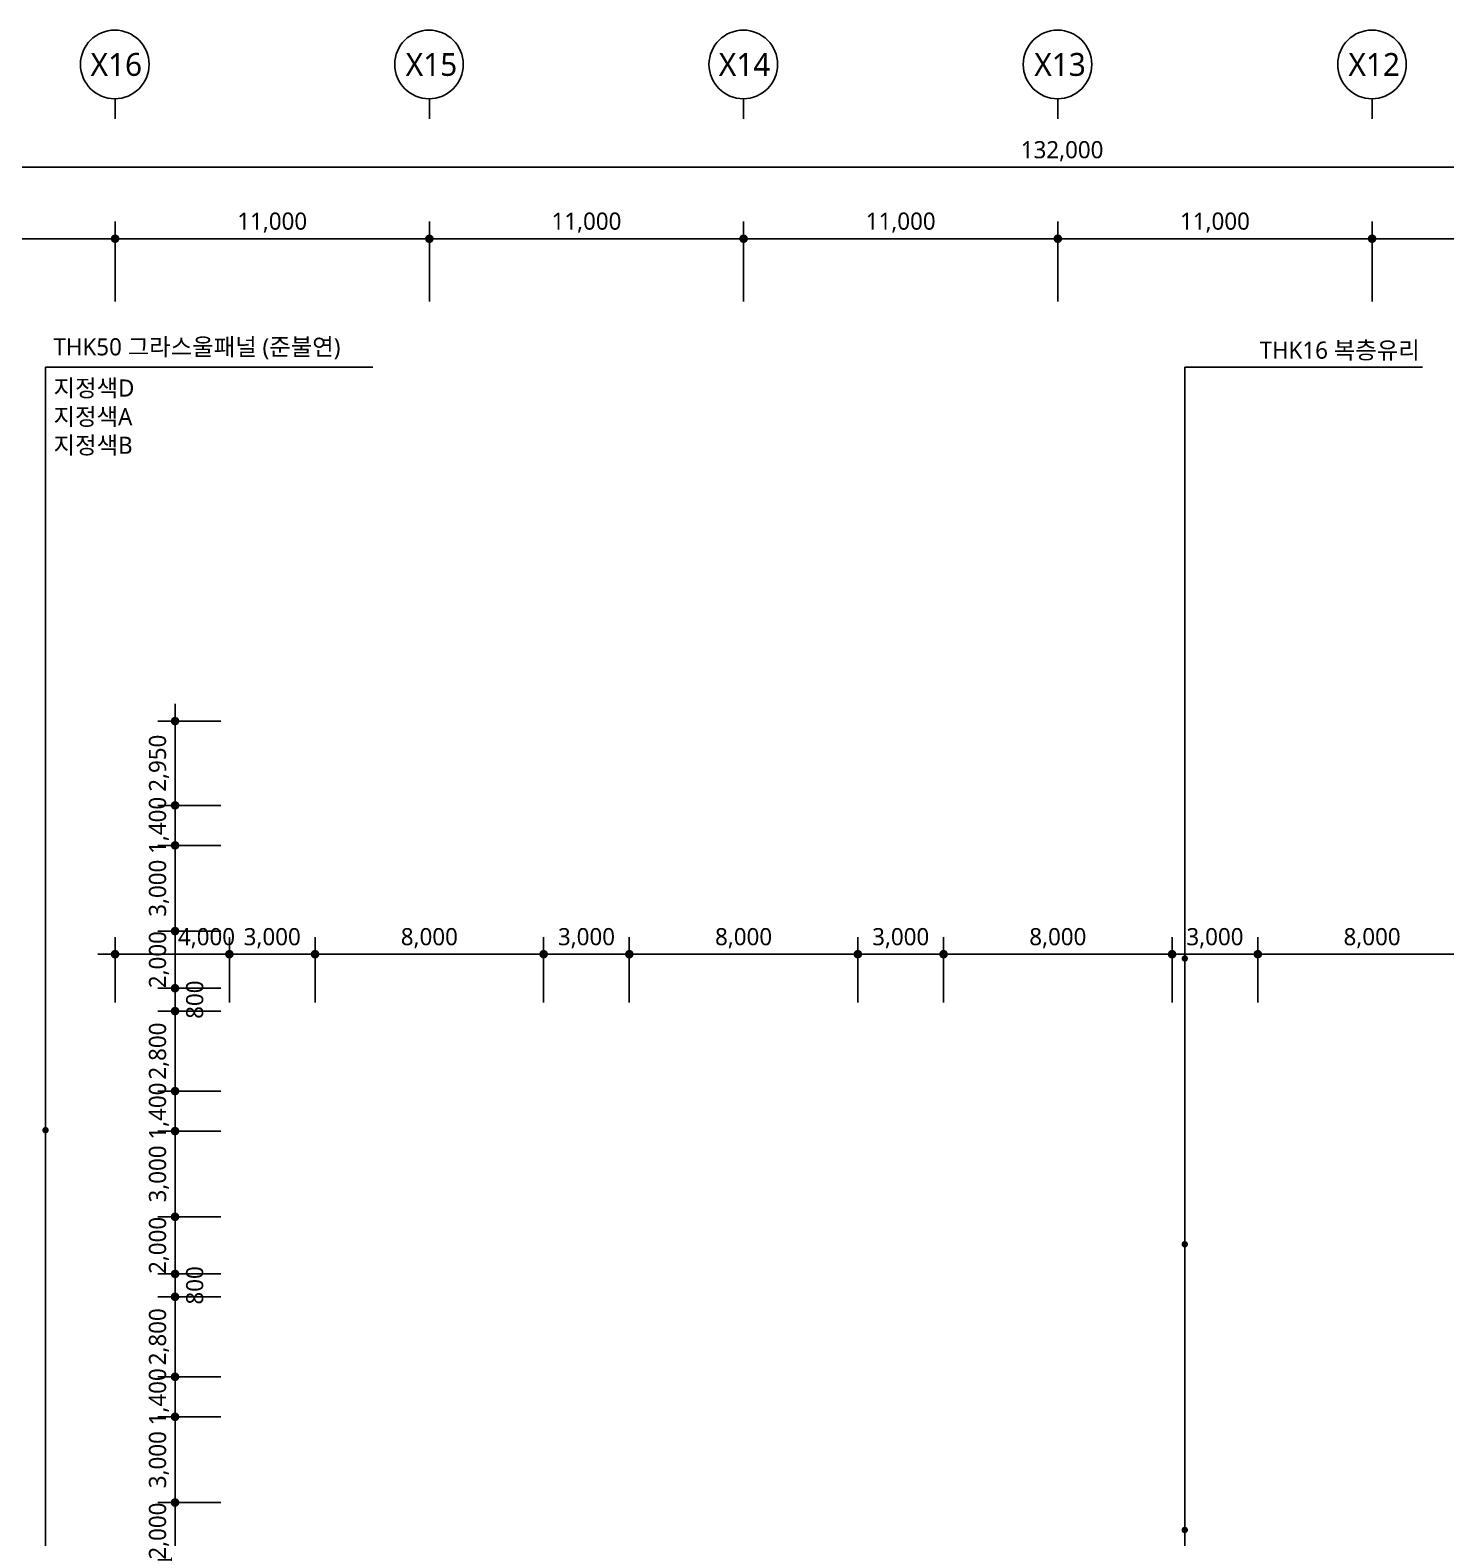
# Model space of a CAD drawing. Header units: millimetres. Extents: x 4937160 to 6265723, y 243853 to 348825.
# Drawn here: x 5325400 to 5374955, y 296057 to 348825 of the extents above; entities that cross this region are included whole.
import ezdxf
from ezdxf.enums import TextEntityAlignment as Align

# ---------------------------------------------------------------- set-up
doc = ezdxf.new("R2010")
doc.units = ezdxf.units.MM
doc.layers.get('0').update_dxf_attribs({"linetype": 'CONTINUOUS'})
for name, color, linetype, lineweight in [('A-AXIS-BUBL', 7, 'CONTINUOUS', 25), ('A-MKXS-TEXT2', 7, 'CONTINUOUS', 25), ('A-XXXX-TXT2', 3, 'CONTINUOUS', 25)]:
    doc.layers.add(name, color=color, linetype=linetype, lineweight=lineweight)
doc.layers.add('DIM', color=7, linetype='CONTINUOUS')
doc.styles.add('HY울릉도L', font='')
doc.styles.add('맑은고딕', font='malgun.ttf')
doc.styles.get('HY울릉도L').set_extended_font_data('HYwulM')
doc.dimstyles.new('CDIM', dxfattribs={"dimtxt": 3, "dimasz": 1.5, "dimexe": 2, "dimexo": 1, "dimgap": 1, "dimtad": 1, "dimdec": 0, "dimrnd": 0.5, "dimzin": 0, "dimdsep": 32, "dimlunit": 6, "dimtxsty": 'HY울릉도L', "dimblk1": '_CIDOT', "dimblk2": '_CIDOT', "dimsah": 1, "dimcen": 5.5, "dimclrd": 2, "dimclre": 2, "dimclrt": 7, "dimadec": 0, "dimazin": 0, "dimtfac": 1, "dimtdec": 0, "dimtix": 1, "dimtmove": 2, "dimatfit": 1, "dimldrblk": '_CIDOT', "dimfxl": 1, "dimtolj": 1, "dimtzin": 0, "dimlwd": -1, "dimarcsym": 0})

# ---------------------------------------------------------------- blocks, each defined once
blk = doc.blocks.new('_CIDOT')
at = {"color": 0, "linetype": 'ByBlock'}
blk.add_line((2, 0), (-1, 0), dxfattribs=at)
at = {"color": 0, "linetype": 'ByBlock', "const_width": 0.5}
blk.add_lwpolyline([(-0.25, 0, 1), (0.25, 0, 1)], format="xyb", close=True, dxfattribs=at)
blk = doc.blocks.new('*D973')
at = {"layer": 'DIM', "lineweight": -2, "transparency": 16777216}
for p, q in [((5372373, 339325), (5372373, 342125)), ((5383373, 339325), (5383373, 342125))]:
    blk.add_line(p, q, dxfattribs=at)
at = {"layer": 'DIM', "transparency": 16777216}
blk.add_line((5383073, 341525), (5372673, 341525), dxfattribs=at)
at = {"layer": 'DIM', "transparency": 16777216, "xscale": 300, "yscale": 300, "zscale": 300}
for p, rotation in [((5372373, 341525), 179.999999999869), ((5383373, 341525), 359.999999999869)]:
    blk.add_blockref('_CIDOT', p, dxfattribs=dict(at, rotation=rotation))
at = {"layer": 'DIM', "color": 3, "transparency": 16777216, "insert": (5377873, 342087), "char_height": 600, "attachment_point": 5, "style": '맑은고딕'}
blk.add_mtext('\\A1;11,000', dxfattribs=at)
blk = doc.blocks.new('*D974')
at = {"layer": 'DIM', "lineweight": -2, "transparency": 16777216}
for p, q in [((5361373, 339325), (5361373, 342125)), ((5372373, 339325), (5372373, 342125))]:
    blk.add_line(p, q, dxfattribs=at)
at = {"layer": 'DIM', "transparency": 16777216}
blk.add_line((5372073, 341525), (5361673, 341525), dxfattribs=at)
at = {"layer": 'DIM', "transparency": 16777216, "xscale": 300, "yscale": 300, "zscale": 300}
for p, rotation in [((5361373, 341525), 179.9999999998739), ((5372373, 341525), 359.9999999998739)]:
    blk.add_blockref('_CIDOT', p, dxfattribs=dict(at, rotation=rotation))
at = {"layer": 'DIM', "color": 3, "transparency": 16777216, "insert": (5366873, 342087), "char_height": 600, "attachment_point": 5, "style": '맑은고딕'}
blk.add_mtext('\\A1;11,000', dxfattribs=at)
blk = doc.blocks.new('*D975')
at = {"layer": 'DIM', "lineweight": -2, "transparency": 16777216}
for p, q in [((5350373, 339325), (5350373, 342125)), ((5361373, 339325), (5361373, 342125))]:
    blk.add_line(p, q, dxfattribs=at)
at = {"layer": 'DIM', "transparency": 16777216}
blk.add_line((5361073, 341525), (5350673, 341525), dxfattribs=at)
at = {"layer": 'DIM', "transparency": 16777216, "xscale": 300, "yscale": 300, "zscale": 300}
for p, rotation in [((5350373, 341525), 179.999999999869), ((5361373, 341525), 359.999999999869)]:
    blk.add_blockref('_CIDOT', p, dxfattribs=dict(at, rotation=rotation))
at = {"layer": 'DIM', "color": 3, "transparency": 16777216, "insert": (5355873, 342087), "char_height": 600, "attachment_point": 5, "style": '맑은고딕'}
blk.add_mtext('\\A1;11,000', dxfattribs=at)
blk = doc.blocks.new('*D976')
at = {"layer": 'DIM', "lineweight": -2, "transparency": 16777216}
for p, q in [((5339373, 339325), (5339373, 342125)), ((5350373, 339325), (5350373, 342125))]:
    blk.add_line(p, q, dxfattribs=at)
at = {"layer": 'DIM', "transparency": 16777216}
blk.add_line((5350073, 341525), (5339673, 341525), dxfattribs=at)
at = {"layer": 'DIM', "transparency": 16777216, "xscale": 300, "yscale": 300, "zscale": 300}
for p, rotation in [((5339373, 341525), 179.9999999998739), ((5350373, 341525), 359.9999999998739)]:
    blk.add_blockref('_CIDOT', p, dxfattribs=dict(at, rotation=rotation))
at = {"layer": 'DIM', "color": 3, "transparency": 16777216, "insert": (5344873, 342087), "char_height": 600, "attachment_point": 5, "style": '맑은고딕'}
blk.add_mtext('\\A1;11,000', dxfattribs=at)
blk = doc.blocks.new('*D977')
at = {"layer": 'DIM', "lineweight": -2, "transparency": 16777216}
for p, q in [((5328373, 339325), (5328373, 342125)), ((5339373, 339325), (5339373, 342125))]:
    blk.add_line(p, q, dxfattribs=at)
at = {"layer": 'DIM', "transparency": 16777216}
blk.add_line((5339073, 341525), (5328673, 341525), dxfattribs=at)
at = {"layer": 'DIM', "transparency": 16777216, "xscale": 300, "yscale": 300, "zscale": 300}
for p, rotation in [((5328373, 341525), 179.999999999869), ((5339373, 341525), 359.999999999869)]:
    blk.add_blockref('_CIDOT', p, dxfattribs=dict(at, rotation=rotation))
at = {"layer": 'DIM', "color": 3, "transparency": 16777216, "insert": (5333873, 342087), "char_height": 600, "attachment_point": 5, "style": '맑은고딕'}
blk.add_mtext('\\A1;11,000', dxfattribs=at)
blk = doc.blocks.new('*D978')
at = {"layer": 'DIM', "lineweight": -2, "transparency": 16777216}
for p, q in [((5317373, 339325), (5317373, 342125)), ((5328373, 339325), (5328373, 342125))]:
    blk.add_line(p, q, dxfattribs=at)
at = {"layer": 'DIM', "transparency": 16777216}
blk.add_line((5328073, 341525), (5317673, 341525), dxfattribs=at)
at = {"layer": 'DIM', "transparency": 16777216, "xscale": 300, "yscale": 300, "zscale": 300}
for p, rotation in [((5317373, 341525), 179.9999999998739), ((5328373, 341525), 359.9999999998739)]:
    blk.add_blockref('_CIDOT', p, dxfattribs=dict(at, rotation=rotation))
at = {"layer": 'DIM', "color": 3, "transparency": 16777216, "insert": (5322873, 342087), "char_height": 600, "attachment_point": 5, "style": '맑은고딕'}
blk.add_mtext('\\A1;11,000', dxfattribs=at)
blk = doc.blocks.new('*D1023')
at = {"layer": 'DIM', "lineweight": -2, "transparency": 16777216}
blk.add_line((5317373, 339325), (5317373, 344625), dxfattribs=at)
at = {"layer": 'DIM', "transparency": 16777216}
blk.add_line((5317673, 344025), (5405373, 344025), dxfattribs=at)
at = {"layer": 'DIM', "transparency": 16777216, "xscale": 300, "yscale": 300, "zscale": 300, "rotation": 180}
blk.add_blockref('_CIDOT', (5317373, 344025), dxfattribs=at)
at = {"layer": 'DIM', "color": 3, "transparency": 16777216, "insert": (5361523, 344587), "char_height": 600, "attachment_point": 5, "style": '맑은고딕'}
blk.add_mtext('\\A1;132,000', dxfattribs=at)
blk = doc.blocks.new('_None')
blk = doc.blocks.new('*D1157')
at = {"layer": 'DIM', "lineweight": -2, "transparency": 16777216}
for p, q in [((5332073, 324643), (5329872, 324643)), ((5332073, 321693), (5329872, 321693))]:
    blk.add_line(p, q, dxfattribs=at)
at = {"layer": 'DIM', "transparency": 16777216}
blk.add_line((5330472, 321993), (5330472, 324343), dxfattribs=at)
at = {"layer": 'DIM', "transparency": 16777216, "xscale": 300, "yscale": 300, "zscale": 300}
for p, rotation in [((5330472, 324643), 90), ((5330472, 321693), 270)]:
    blk.add_blockref('_CIDOT', p, dxfattribs=dict(at, rotation=rotation))
at = {"layer": 'DIM', "color": 3, "transparency": 16777216, "insert": (5329911, 323168), "char_height": 600, "attachment_point": 5, "rotation": 90, "style": '맑은고딕'}
blk.add_mtext('\\A1;2,950', dxfattribs=at)
blk = doc.blocks.new('*D1158')
at = {"layer": 'DIM', "transparency": 16777216}
for p, q in [((5330472, 321993), (5330472, 322293)), ((5330472, 321693), (5330472, 320293)), ((5330472, 319993), (5330472, 319693))]:
    blk.add_line(p, q, dxfattribs=at)
at = {"layer": 'DIM', "lineweight": -2, "transparency": 16777216}
for p, q in [((5332073, 321693), (5329872, 321693)), ((5332073, 320293), (5329872, 320293))]:
    blk.add_line(p, q, dxfattribs=at)
at = {"layer": 'DIM', "transparency": 16777216, "xscale": 300, "yscale": 300, "zscale": 300}
for p, rotation in [((5330472, 321693), 270), ((5330472, 320293), 90)]:
    blk.add_blockref('_CIDOT', p, dxfattribs=dict(at, rotation=rotation))
at = {"layer": 'DIM', "color": 3, "transparency": 16777216, "insert": (5329910, 320993), "char_height": 600, "attachment_point": 5, "rotation": 90, "style": '맑은고딕'}
blk.add_mtext('\\A1;1,400', dxfattribs=at)
blk = doc.blocks.new('*D1159')
at = {"layer": 'DIM', "lineweight": -2, "transparency": 16777216}
for p, q in [((5332073, 320293), (5329872, 320293)), ((5332073, 317293), (5329872, 317293))]:
    blk.add_line(p, q, dxfattribs=at)
at = {"layer": 'DIM', "transparency": 16777216}
blk.add_line((5330472, 317593), (5330472, 319993), dxfattribs=at)
at = {"layer": 'DIM', "transparency": 16777216, "xscale": 300, "yscale": 300, "zscale": 300}
for p, rotation in [((5330472, 320293), 90), ((5330472, 317293), 270)]:
    blk.add_blockref('_CIDOT', p, dxfattribs=dict(at, rotation=rotation))
at = {"layer": 'DIM', "color": 3, "transparency": 16777216, "insert": (5329911, 318793), "char_height": 600, "attachment_point": 5, "rotation": 90, "style": '맑은고딕'}
blk.add_mtext('\\A1;3,000', dxfattribs=at)
blk = doc.blocks.new('*D1160')
at = {"layer": 'DIM', "transparency": 16777216}
for p, q in [((5330472, 317593), (5330472, 317893)), ((5330472, 317293), (5330472, 315293)), ((5330472, 314993), (5330472, 314693))]:
    blk.add_line(p, q, dxfattribs=at)
at = {"layer": 'DIM', "lineweight": -2, "transparency": 16777216}
for p, q in [((5332073, 317293), (5329872, 317293)), ((5332073, 315293), (5329872, 315293))]:
    blk.add_line(p, q, dxfattribs=at)
at = {"layer": 'DIM', "transparency": 16777216, "xscale": 300, "yscale": 300, "zscale": 300}
for p, rotation in [((5330472, 317293), 270), ((5330472, 315293), 90)]:
    blk.add_blockref('_CIDOT', p, dxfattribs=dict(at, rotation=rotation))
at = {"layer": 'DIM', "color": 3, "transparency": 16777216, "insert": (5329911, 316293), "char_height": 600, "attachment_point": 5, "rotation": 90, "style": '맑은고딕'}
blk.add_mtext('\\A1;2,000', dxfattribs=at)
blk = doc.blocks.new('*D1161')
at = {"layer": 'DIM', "transparency": 16777216}
for p, q in [((5330472, 315593), (5330472, 315893)), ((5330472, 314493), (5330472, 315293)), ((5330472, 314193), (5330472, 313893))]:
    blk.add_line(p, q, dxfattribs=at)
at = {"layer": 'DIM', "lineweight": -2, "transparency": 16777216}
for p, q in [((5332073, 315293), (5329872, 315293)), ((5332073, 314493), (5329872, 314493))]:
    blk.add_line(p, q, dxfattribs=at)
at = {"layer": 'DIM', "transparency": 16777216, "xscale": 300, "yscale": 300, "zscale": 300}
for p, rotation in [((5330472, 315293), 270), ((5330472, 314493), 90)]:
    blk.add_blockref('_CIDOT', p, dxfattribs=dict(at, rotation=rotation))
at = {"layer": 'DIM', "color": 3, "transparency": 16777216, "insert": (5331162, 314893), "char_height": 600, "attachment_point": 5, "rotation": 90, "style": '맑은고딕'}
blk.add_mtext('\\A1;800', dxfattribs=at)
blk = doc.blocks.new('*D1162')
at = {"layer": 'DIM', "lineweight": -2, "transparency": 16777216}
for p, q in [((5332073, 314493), (5329872, 314493)), ((5332073, 311693), (5329872, 311693))]:
    blk.add_line(p, q, dxfattribs=at)
at = {"layer": 'DIM', "transparency": 16777216}
blk.add_line((5330472, 311993), (5330472, 314193), dxfattribs=at)
at = {"layer": 'DIM', "transparency": 16777216, "xscale": 300, "yscale": 300, "zscale": 300}
for p, rotation in [((5330472, 314493), 90), ((5330472, 311693), 270)]:
    blk.add_blockref('_CIDOT', p, dxfattribs=dict(at, rotation=rotation))
at = {"layer": 'DIM', "color": 3, "transparency": 16777216, "insert": (5329911, 313093), "char_height": 600, "attachment_point": 5, "rotation": 90, "style": '맑은고딕'}
blk.add_mtext('\\A1;2,800', dxfattribs=at)
blk = doc.blocks.new('*D1163')
at = {"layer": 'DIM', "transparency": 16777216}
for p, q in [((5330472, 311993), (5330472, 312293)), ((5330472, 311693), (5330472, 310293)), ((5330472, 309993), (5330472, 309693))]:
    blk.add_line(p, q, dxfattribs=at)
at = {"layer": 'DIM', "lineweight": -2, "transparency": 16777216}
for p, q in [((5332073, 311693), (5329872, 311693)), ((5332073, 310293), (5329872, 310293))]:
    blk.add_line(p, q, dxfattribs=at)
at = {"layer": 'DIM', "transparency": 16777216, "xscale": 300, "yscale": 300, "zscale": 300}
for p, rotation in [((5330472, 311693), 270), ((5330472, 310293), 90)]:
    blk.add_blockref('_CIDOT', p, dxfattribs=dict(at, rotation=rotation))
at = {"layer": 'DIM', "color": 3, "transparency": 16777216, "insert": (5329910, 310993), "char_height": 600, "attachment_point": 5, "rotation": 90, "style": '맑은고딕'}
blk.add_mtext('\\A1;1,400', dxfattribs=at)
blk = doc.blocks.new('*D1164')
at = {"layer": 'DIM', "lineweight": -2, "transparency": 16777216}
for p, q in [((5332073, 310293), (5329872, 310293)), ((5332073, 307293), (5329872, 307293))]:
    blk.add_line(p, q, dxfattribs=at)
at = {"layer": 'DIM', "transparency": 16777216}
blk.add_line((5330472, 307593), (5330472, 309993), dxfattribs=at)
at = {"layer": 'DIM', "transparency": 16777216, "xscale": 300, "yscale": 300, "zscale": 300}
for p, rotation in [((5330472, 310293), 90), ((5330472, 307293), 270)]:
    blk.add_blockref('_CIDOT', p, dxfattribs=dict(at, rotation=rotation))
at = {"layer": 'DIM', "color": 3, "transparency": 16777216, "insert": (5329911, 308793), "char_height": 600, "attachment_point": 5, "rotation": 90, "style": '맑은고딕'}
blk.add_mtext('\\A1;3,000', dxfattribs=at)
blk = doc.blocks.new('*D1165')
at = {"layer": 'DIM', "transparency": 16777216}
for p, q in [((5330472, 307593), (5330472, 307893)), ((5330472, 307293), (5330472, 305293)), ((5330472, 304993), (5330472, 304693))]:
    blk.add_line(p, q, dxfattribs=at)
at = {"layer": 'DIM', "lineweight": -2, "transparency": 16777216}
for p, q in [((5332073, 307293), (5329872, 307293)), ((5332073, 305293), (5329872, 305293))]:
    blk.add_line(p, q, dxfattribs=at)
at = {"layer": 'DIM', "transparency": 16777216, "xscale": 300, "yscale": 300, "zscale": 300}
for p, rotation in [((5330472, 307293), 270), ((5330472, 305293), 90)]:
    blk.add_blockref('_CIDOT', p, dxfattribs=dict(at, rotation=rotation))
at = {"layer": 'DIM', "color": 3, "transparency": 16777216, "insert": (5329911, 306293), "char_height": 600, "attachment_point": 5, "rotation": 90, "style": '맑은고딕'}
blk.add_mtext('\\A1;2,000', dxfattribs=at)
blk = doc.blocks.new('*D1166')
at = {"layer": 'DIM', "transparency": 16777216}
for p, q in [((5330472, 305593), (5330472, 305893)), ((5330472, 304493), (5330472, 305293)), ((5330472, 304193), (5330472, 303893))]:
    blk.add_line(p, q, dxfattribs=at)
at = {"layer": 'DIM', "lineweight": -2, "transparency": 16777216}
for p, q in [((5332073, 305293), (5329872, 305293)), ((5332073, 304493), (5329872, 304493))]:
    blk.add_line(p, q, dxfattribs=at)
at = {"layer": 'DIM', "transparency": 16777216, "xscale": 300, "yscale": 300, "zscale": 300}
for p, rotation in [((5330472, 305293), 270), ((5330472, 304493), 90)]:
    blk.add_blockref('_CIDOT', p, dxfattribs=dict(at, rotation=rotation))
at = {"layer": 'DIM', "color": 3, "transparency": 16777216, "insert": (5331162, 304893), "char_height": 600, "attachment_point": 5, "rotation": 90, "style": '맑은고딕'}
blk.add_mtext('\\A1;800', dxfattribs=at)
blk = doc.blocks.new('*D1167')
at = {"layer": 'DIM', "lineweight": -2, "transparency": 16777216}
for p, q in [((5332073, 304493), (5329872, 304493)), ((5332073, 301693), (5329872, 301693))]:
    blk.add_line(p, q, dxfattribs=at)
at = {"layer": 'DIM', "transparency": 16777216}
blk.add_line((5330472, 301993), (5330472, 304193), dxfattribs=at)
at = {"layer": 'DIM', "transparency": 16777216, "xscale": 300, "yscale": 300, "zscale": 300}
for p, rotation in [((5330472, 304493), 90), ((5330472, 301693), 270)]:
    blk.add_blockref('_CIDOT', p, dxfattribs=dict(at, rotation=rotation))
at = {"layer": 'DIM', "color": 3, "transparency": 16777216, "insert": (5329911, 303093), "char_height": 600, "attachment_point": 5, "rotation": 90, "style": '맑은고딕'}
blk.add_mtext('\\A1;2,800', dxfattribs=at)
blk = doc.blocks.new('*D1168')
at = {"layer": 'DIM', "transparency": 16777216}
for p, q in [((5330472, 301993), (5330472, 302293)), ((5330472, 301693), (5330472, 300293)), ((5330472, 299993), (5330472, 299693))]:
    blk.add_line(p, q, dxfattribs=at)
at = {"layer": 'DIM', "lineweight": -2, "transparency": 16777216}
for p, q in [((5332073, 301693), (5329872, 301693)), ((5332073, 300293), (5329872, 300293))]:
    blk.add_line(p, q, dxfattribs=at)
at = {"layer": 'DIM', "transparency": 16777216, "xscale": 300, "yscale": 300, "zscale": 300}
for p, rotation in [((5330472, 301693), 270), ((5330472, 300293), 90)]:
    blk.add_blockref('_CIDOT', p, dxfattribs=dict(at, rotation=rotation))
at = {"layer": 'DIM', "color": 3, "transparency": 16777216, "insert": (5329910, 300993), "char_height": 600, "attachment_point": 5, "rotation": 90, "style": '맑은고딕'}
blk.add_mtext('\\A1;1,400', dxfattribs=at)
blk = doc.blocks.new('*D1169')
at = {"layer": 'DIM', "lineweight": -2, "transparency": 16777216}
for p, q in [((5332073, 300293), (5329872, 300293)), ((5332073, 297293), (5329872, 297293))]:
    blk.add_line(p, q, dxfattribs=at)
at = {"layer": 'DIM', "transparency": 16777216}
blk.add_line((5330472, 297593), (5330472, 299993), dxfattribs=at)
at = {"layer": 'DIM', "transparency": 16777216, "xscale": 300, "yscale": 300, "zscale": 300}
for p, rotation in [((5330472, 300293), 90), ((5330472, 297293), 270)]:
    blk.add_blockref('_CIDOT', p, dxfattribs=dict(at, rotation=rotation))
at = {"layer": 'DIM', "color": 3, "transparency": 16777216, "insert": (5329911, 298793), "char_height": 600, "attachment_point": 5, "rotation": 90, "style": '맑은고딕'}
blk.add_mtext('\\A1;3,000', dxfattribs=at)
blk = doc.blocks.new('*D1170')
at = {"layer": 'DIM', "transparency": 16777216}
for p, q in [((5330472, 297593), (5330472, 297893)), ((5330472, 297293), (5330472, 295293)), ((5330472, 294993), (5330472, 294693))]:
    blk.add_line(p, q, dxfattribs=at)
at = {"layer": 'DIM', "lineweight": -2, "transparency": 16777216}
for p, q in [((5332073, 297293), (5329872, 297293)), ((5332073, 295293), (5329872, 295293))]:
    blk.add_line(p, q, dxfattribs=at)
at = {"layer": 'DIM', "transparency": 16777216, "xscale": 300, "yscale": 300, "zscale": 300}
for p, rotation in [((5330472, 297293), 270), ((5330472, 295293), 90)]:
    blk.add_blockref('_CIDOT', p, dxfattribs=dict(at, rotation=rotation))
at = {"layer": 'DIM', "color": 3, "transparency": 16777216, "insert": (5329911, 296293), "char_height": 600, "attachment_point": 5, "rotation": 90, "style": '맑은고딕'}
blk.add_mtext('\\A1;2,000', dxfattribs=at)
blk = doc.blocks.new('*D1204')
at = {"layer": 'DIM', "lineweight": -2, "transparency": 16777216}
for p, q in [((5357373, 314793), (5357373, 317084)), ((5365373, 314793), (5365373, 317084))]:
    blk.add_line(p, q, dxfattribs=at)
at = {"layer": 'DIM', "transparency": 16777216}
blk.add_line((5365073, 316484), (5357673, 316484), dxfattribs=at)
at = {"layer": 'DIM', "transparency": 16777216, "xscale": 300, "yscale": 300, "zscale": 300, "rotation": 180}
blk.add_blockref('_CIDOT', (5357373, 316484), dxfattribs=at)
at = {"layer": 'DIM', "transparency": 16777216, "xscale": 300, "yscale": 300, "zscale": 300}
blk.add_blockref('_CIDOT', (5365373, 316484), dxfattribs=at)
at = {"layer": 'DIM', "color": 3, "transparency": 16777216, "insert": (5361373, 317044), "char_height": 600, "attachment_point": 5, "style": '맑은고딕'}
blk.add_mtext('\\A1;8,000', dxfattribs=at)
blk = doc.blocks.new('*D1205')
at = {"layer": 'DIM', "lineweight": -2, "transparency": 16777216}
for p, q in [((5354373, 314793), (5354373, 317084)), ((5357373, 314793), (5357373, 317084))]:
    blk.add_line(p, q, dxfattribs=at)
at = {"layer": 'DIM', "transparency": 16777216}
blk.add_line((5357073, 316484), (5354673, 316484), dxfattribs=at)
at = {"layer": 'DIM', "transparency": 16777216, "xscale": 300, "yscale": 300, "zscale": 300, "rotation": 180}
blk.add_blockref('_CIDOT', (5354373, 316484), dxfattribs=at)
at = {"layer": 'DIM', "transparency": 16777216, "xscale": 300, "yscale": 300, "zscale": 300}
blk.add_blockref('_CIDOT', (5357373, 316484), dxfattribs=at)
at = {"layer": 'DIM', "color": 3, "transparency": 16777216, "insert": (5355873, 317044), "char_height": 600, "attachment_point": 5, "style": '맑은고딕'}
blk.add_mtext('\\A1;3,000', dxfattribs=at)
blk = doc.blocks.new('*D1206')
at = {"layer": 'DIM', "lineweight": -2, "transparency": 16777216}
for p, q in [((5365373, 314793), (5365373, 317084)), ((5368373, 314793), (5368373, 317084))]:
    blk.add_line(p, q, dxfattribs=at)
at = {"layer": 'DIM', "transparency": 16777216}
blk.add_line((5368073, 316484), (5365673, 316484), dxfattribs=at)
at = {"layer": 'DIM', "transparency": 16777216, "xscale": 300, "yscale": 300, "zscale": 300, "rotation": 180}
blk.add_blockref('_CIDOT', (5365373, 316484), dxfattribs=at)
at = {"layer": 'DIM', "transparency": 16777216, "xscale": 300, "yscale": 300, "zscale": 300}
blk.add_blockref('_CIDOT', (5368373, 316484), dxfattribs=at)
at = {"layer": 'DIM', "color": 3, "transparency": 16777216, "insert": (5366873, 317044), "char_height": 600, "attachment_point": 5, "style": '맑은고딕'}
blk.add_mtext('\\A1;3,000', dxfattribs=at)
blk = doc.blocks.new('*D1208')
at = {"layer": 'DIM', "lineweight": -2, "transparency": 16777216}
for p, q in [((5368373, 314793), (5368373, 317084)), ((5376373, 314793), (5376373, 317084))]:
    blk.add_line(p, q, dxfattribs=at)
at = {"layer": 'DIM', "transparency": 16777216}
blk.add_line((5376073, 316484), (5368673, 316484), dxfattribs=at)
at = {"layer": 'DIM', "transparency": 16777216, "xscale": 300, "yscale": 300, "zscale": 300, "rotation": 180}
blk.add_blockref('_CIDOT', (5368373, 316484), dxfattribs=at)
at = {"layer": 'DIM', "transparency": 16777216, "xscale": 300, "yscale": 300, "zscale": 300}
blk.add_blockref('_CIDOT', (5376373, 316484), dxfattribs=at)
at = {"layer": 'DIM', "color": 3, "transparency": 16777216, "insert": (5372373, 317044), "char_height": 600, "attachment_point": 5, "style": '맑은고딕'}
blk.add_mtext('\\A1;8,000', dxfattribs=at)
blk = doc.blocks.new('*D1210')
at = {"layer": 'DIM', "lineweight": -2, "transparency": 16777216}
for p, q in [((5328373, 314793), (5328373, 317084)), ((5332373, 314793), (5332373, 317084))]:
    blk.add_line(p, q, dxfattribs=at)
at = {"layer": 'DIM', "transparency": 16777216}
blk.add_line((5332073, 316484), (5328673, 316484), dxfattribs=at)
at = {"layer": 'DIM', "transparency": 16777216, "xscale": 300, "yscale": 300, "zscale": 300, "rotation": 180}
blk.add_blockref('_CIDOT', (5328373, 316484), dxfattribs=at)
at = {"layer": 'DIM', "transparency": 16777216, "xscale": 300, "yscale": 300, "zscale": 300}
blk.add_blockref('_CIDOT', (5332373, 316484), dxfattribs=at)
at = {"layer": 'DIM', "color": 3, "transparency": 16777216, "insert": (5331573, 317044), "char_height": 600, "attachment_point": 5, "style": '맑은고딕'}
blk.add_mtext('\\A1;4,000', dxfattribs=at)
blk = doc.blocks.new('*D1211')
at = {"layer": 'DIM', "lineweight": -2, "transparency": 16777216}
for p, q in [((5332373, 314793), (5332373, 317084)), ((5335373, 314793), (5335373, 317084))]:
    blk.add_line(p, q, dxfattribs=at)
at = {"layer": 'DIM', "transparency": 16777216}
blk.add_line((5335073, 316484), (5332673, 316484), dxfattribs=at)
at = {"layer": 'DIM', "transparency": 16777216, "xscale": 300, "yscale": 300, "zscale": 300, "rotation": 180}
blk.add_blockref('_CIDOT', (5332373, 316484), dxfattribs=at)
at = {"layer": 'DIM', "transparency": 16777216, "xscale": 300, "yscale": 300, "zscale": 300}
blk.add_blockref('_CIDOT', (5335373, 316484), dxfattribs=at)
at = {"layer": 'DIM', "color": 3, "transparency": 16777216, "insert": (5333873, 317044), "char_height": 600, "attachment_point": 5, "style": '맑은고딕'}
blk.add_mtext('\\A1;3,000', dxfattribs=at)
blk = doc.blocks.new('*D1212')
at = {"layer": 'DIM', "lineweight": -2, "transparency": 16777216}
for p, q in [((5343373, 314793), (5343373, 317084)), ((5346373, 314793), (5346373, 317084))]:
    blk.add_line(p, q, dxfattribs=at)
at = {"layer": 'DIM', "transparency": 16777216}
blk.add_line((5346073, 316484), (5343673, 316484), dxfattribs=at)
at = {"layer": 'DIM', "transparency": 16777216, "xscale": 300, "yscale": 300, "zscale": 300, "rotation": 180}
blk.add_blockref('_CIDOT', (5343373, 316484), dxfattribs=at)
at = {"layer": 'DIM', "transparency": 16777216, "xscale": 300, "yscale": 300, "zscale": 300}
blk.add_blockref('_CIDOT', (5346373, 316484), dxfattribs=at)
at = {"layer": 'DIM', "color": 3, "transparency": 16777216, "insert": (5344873, 317044), "char_height": 600, "attachment_point": 5, "style": '맑은고딕'}
blk.add_mtext('\\A1;3,000', dxfattribs=at)
blk = doc.blocks.new('*D1213')
at = {"layer": 'DIM', "lineweight": -2, "transparency": 16777216}
for p, q in [((5335373, 314793), (5335373, 317084)), ((5343373, 314793), (5343373, 317084))]:
    blk.add_line(p, q, dxfattribs=at)
at = {"layer": 'DIM', "transparency": 16777216}
blk.add_line((5343073, 316484), (5335673, 316484), dxfattribs=at)
at = {"layer": 'DIM', "transparency": 16777216, "xscale": 300, "yscale": 300, "zscale": 300, "rotation": 180}
blk.add_blockref('_CIDOT', (5335373, 316484), dxfattribs=at)
at = {"layer": 'DIM', "transparency": 16777216, "xscale": 300, "yscale": 300, "zscale": 300}
blk.add_blockref('_CIDOT', (5343373, 316484), dxfattribs=at)
at = {"layer": 'DIM', "color": 3, "transparency": 16777216, "insert": (5339373, 317044), "char_height": 600, "attachment_point": 5, "style": '맑은고딕'}
blk.add_mtext('\\A1;8,000', dxfattribs=at)
blk = doc.blocks.new('*D1214')
at = {"layer": 'DIM', "lineweight": -2, "transparency": 16777216}
for p, q in [((5346373, 314793), (5346373, 317084)), ((5354373, 314793), (5354373, 317084))]:
    blk.add_line(p, q, dxfattribs=at)
at = {"layer": 'DIM', "transparency": 16777216}
blk.add_line((5354073, 316484), (5346673, 316484), dxfattribs=at)
at = {"layer": 'DIM', "transparency": 16777216, "xscale": 300, "yscale": 300, "zscale": 300, "rotation": 180}
blk.add_blockref('_CIDOT', (5346373, 316484), dxfattribs=at)
at = {"layer": 'DIM', "transparency": 16777216, "xscale": 300, "yscale": 300, "zscale": 300}
blk.add_blockref('_CIDOT', (5354373, 316484), dxfattribs=at)
at = {"layer": 'DIM', "color": 3, "transparency": 16777216, "insert": (5350373, 317044), "char_height": 600, "attachment_point": 5, "style": '맑은고딕'}
blk.add_mtext('\\A1;8,000', dxfattribs=at)

msp = doc.modelspace()

# ---------------------------------------------------------------- linework, layer by layer
at = {"layer": 'A-AXIS-BUBL', "ltscale": 0.2}
for p, q in [((5328373.5, 345724.9), (5328373.5, 346425)), ((5339373.5, 345724.9), (5339373.5, 346425)), ((5350373.5, 345724.9), (5350373.5, 346425)), ((5361373.5, 345724.9), (5361373.5, 346425)), ((5372380.7, 345724.9), (5372380.7, 346425))]:
    msp.add_line(p, q, dxfattribs=at)
for centre in [(5328361.7, 347624.9), (5339361.7, 347624.9), (5350361.7, 347624.9), (5361361.7, 347624.9), (5372368.9, 347624.9)]:
    msp.add_circle(centre, 1200, dxfattribs=at)
at = {"layer": 'A-MKXS-TEXT2'}
for p, q in [((5325938.2, 263103.8), (5325938.2, 337024.9)), ((5325938.2, 337024.9), (5337391.3, 337024.9)), ((5365816, 276333.6), (5365816, 337024.9)), ((5365816, 337024.9), (5374137.1, 337024.9))]:
    msp.add_line(p, q, dxfattribs=at)
at = {"layer": 'A-MKXS-TEXT2', "const_width": 112.5}
for points in [[(5365816, 316277.4, 1), (5365816, 316389.9, 1)], [(5325938.2, 310269.9, 1), (5325938.2, 310382.4, 1)], [(5365816, 306277.4, 1), (5365816, 306389.9, 1)], [(5365816, 296277.4, 1), (5365816, 296389.9, 1)]]:
    msp.add_lwpolyline(points, format="xyb", close=True, dxfattribs=at)

# ---------------------------------------------------------------- texts
at = {"layer": 'A-MKXS-TEXT2', "style": '맑은고딕'}
for s, p in [('THK50 그라스울패널 (준불연)', (5326218.6, 337741.9)), ('지정색D', (5326218.6, 336298.5)), ('지정색A', (5326218.6, 335298.5)), ('지정색B', (5326218.6, 334298.5))]:
    msp.add_text(s, height=600, dxfattribs=at).set_placement(p, align=Align.MIDDLE_LEFT)
msp.add_text('THK16 복층유리', height=600, dxfattribs=at).set_placement((5374043.2, 337624.9), align=Align.MIDDLE_RIGHT)
at = {"layer": 'A-XXXX-TXT2', "ltscale": 0.2, "style": '맑은고딕'}
for s, p in [('X16', (5328416.2, 347624.9)), ('X15', (5339448.8, 347624.9)), ('X14', (5350407.5, 347624.9)), ('X13', (5361451, 347624.9)), ('X12', (5372448.4, 347624.9))]:
    msp.add_text(s, height=800, dxfattribs=at).set_placement(p, align=Align.MIDDLE_CENTER)

# ---------------------------------------------------------------- dimensions: what is measured, and where the dimension line sits
at = {"layer": 'DIM'}
dim = msp.add_aligned_dim(p1=(5317373.5, 339024.9), p2=(5405373.5, 339024.9), distance=5000, text='132,000', dimstyle='CDIM', override={"dimscale": 200, "dimexe": 3, "dimexo": 1.5, "dimtxsty": '맑은고딕', "dimblk2": 'None', "dimse2": 1, "dimclrd": 256, "dimclre": 256, "dimclrt": 3}, dxfattribs=at)
dim.commit()
dim.dimension.update_dxf_attribs({"geometry": '*D1023', "text_midpoint": (5361523.5, 344586.9)})
for p1, p2, picture, middle in [((5328373.5, 339024.9), (5317373.5, 339024.9), '*D978', (5322873.5, 342086.9)), ((5339373.5, 339024.9), (5328373.5, 339024.9), '*D977', (5333873.5, 342086.9)), ((5350373.5, 339024.9), (5339373.5, 339024.9), '*D976', (5344873.5, 342086.9)), ((5361373.5, 339024.9), (5350373.5, 339024.9), '*D975', (5355873.5, 342086.9)), ((5372373.5, 339024.9), (5361373.5, 339024.9), '*D974', (5366873.5, 342086.9)), ((5383373.5, 339024.9), (5372373.5, 339024.9), '*D973', (5377873.5, 342086.9))]:
    dim = msp.add_aligned_dim(p1=p1, p2=p2, distance=-2500, dimstyle='CDIM', override={"dimscale": 200, "dimexe": 3, "dimexo": 1.5, "dimtxsty": '맑은고딕', "dimclrd": 256, "dimclre": 256, "dimclrt": 3}, dxfattribs=at)
    dim.commit()
    dim.dimension.update_dxf_attribs({"geometry": picture, "text_midpoint": middle})
for base, p1, p2, angle, picture, middle in [((5330471.5, 324643.3), (5332373.5, 321693.3), (5332373.5, 324643.3), 90, '*D1157', (5329911.2, 323168.3)), ((5330471.5, 320293.3), (5332373.5, 321693.3), (5332373.5, 320293.3), 270, '*D1158', (5329909.6, 320993.3)), ((5330471.5, 320293.3), (5332373.5, 317293.3), (5332373.5, 320293.3), 90, '*D1159', (5329911.2, 318793.3)), ((5330471.5, 315293.3), (5332373.5, 317293.3), (5332373.5, 315293.3), 270, '*D1160', (5329911.2, 316293.3)), ((5332373.5, 316483.6), (5335373.5, 314493.3), (5332373.5, 314493.3), 180, '*D1211', (5333873.5, 317043.9)), ((5335373.5, 316483.6), (5343373.5, 314493.3), (5335373.5, 314493.3), 180, '*D1213', (5339373.5, 317043.9)), ((5343373.5, 316483.6), (5346373.5, 314493.3), (5343373.5, 314493.3), 180, '*D1212', (5344873.5, 317043.9)), ((5346373.5, 316483.6), (5354373.5, 314493.3), (5346373.5, 314493.3), 180, '*D1214', (5350373.5, 317043.9)), ((5354373.5, 316483.6), (5357373.5, 314493.3), (5354373.5, 314493.3), 180, '*D1205', (5355873.5, 317043.9)), ((5357373.5, 316483.6), (5365373.5, 314493.3), (5357373.5, 314493.3), 180, '*D1204', (5361373.5, 317043.9)), ((5365373.5, 316483.6), (5368373.5, 314493.3), (5365373.5, 314493.3), 180, '*D1206', (5366873.5, 317043.9)), ((5368373.5, 316483.6), (5376373.5, 314493.3), (5368373.5, 314493.3), 180, '*D1208', (5372373.5, 317043.9)), ((5330471.5, 314493.3), (5332373.5, 311693.3), (5332373.5, 314493.3), 90, '*D1162', (5329911.2, 313093.3)), ((5330471.5, 310293.3), (5332373.5, 311693.3), (5332373.5, 310293.3), 270, '*D1163', (5329909.6, 310993.3)), ((5330471.5, 310293.3), (5332373.5, 307293.3), (5332373.5, 310293.3), 90, '*D1164', (5329911.2, 308793.3)), ((5330471.5, 305293.3), (5332373.5, 307293.3), (5332373.5, 305293.3), 270, '*D1165', (5329911.2, 306293.3)), ((5330471.5, 304493.3), (5332373.5, 301693.3), (5332373.5, 304493.3), 90, '*D1167', (5329911.2, 303093.3)), ((5330471.5, 300293.3), (5332373.5, 301693.3), (5332373.5, 300293.3), 270, '*D1168', (5329909.6, 300993.3)), ((5330471.5, 300293.3), (5332373.5, 297293.3), (5332373.5, 300293.3), 90, '*D1169', (5329911.2, 298793.3)), ((5330471.5, 295293.3), (5332373.5, 297293.3), (5332373.5, 295293.3), 270, '*D1170', (5329911.2, 296293.3))]:
    dim = msp.add_linear_dim(base=base, p1=p1, p2=p2, angle=angle, dimstyle='CDIM', override={"dimscale": 200, "dimexe": 3, "dimexo": 1.5, "dimtxsty": '맑은고딕', "dimclrd": 256, "dimclre": 256, "dimclrt": 3}, dxfattribs=at)
    dim.commit()
    dim.dimension.update_dxf_attribs({"geometry": picture, "text_midpoint": middle})
for base, p1, p2, angle, picture, middle in [((5328373.5, 316483.6), (5332373.5, 314493.3), (5328373.5, 314493.3), 180, '*D1210', (5331573.5, 317043.9)), ((5330471.5, 315293.3), (5332373.5, 314493.3), (5332373.5, 315293.3), 90, '*D1161', (5331161.5, 314893.3)), ((5330471.5, 305293.3), (5332373.5, 304493.3), (5332373.5, 305293.3), 90, '*D1166', (5331161.5, 304893.3))]:
    dim = msp.add_linear_dim(base=base, p1=p1, p2=p2, angle=angle, dimstyle='CDIM', override={"dimscale": 200, "dimexe": 3, "dimexo": 1.5, "dimtxsty": '맑은고딕', "dimclrd": 256, "dimclre": 256, "dimclrt": 3}, dxfattribs=at)
    dim.commit()
    dim.dimension.update_dxf_attribs({"geometry": picture, "text_midpoint": middle, "dimtype": 160})

doc.saveas('drawing.dxf')
